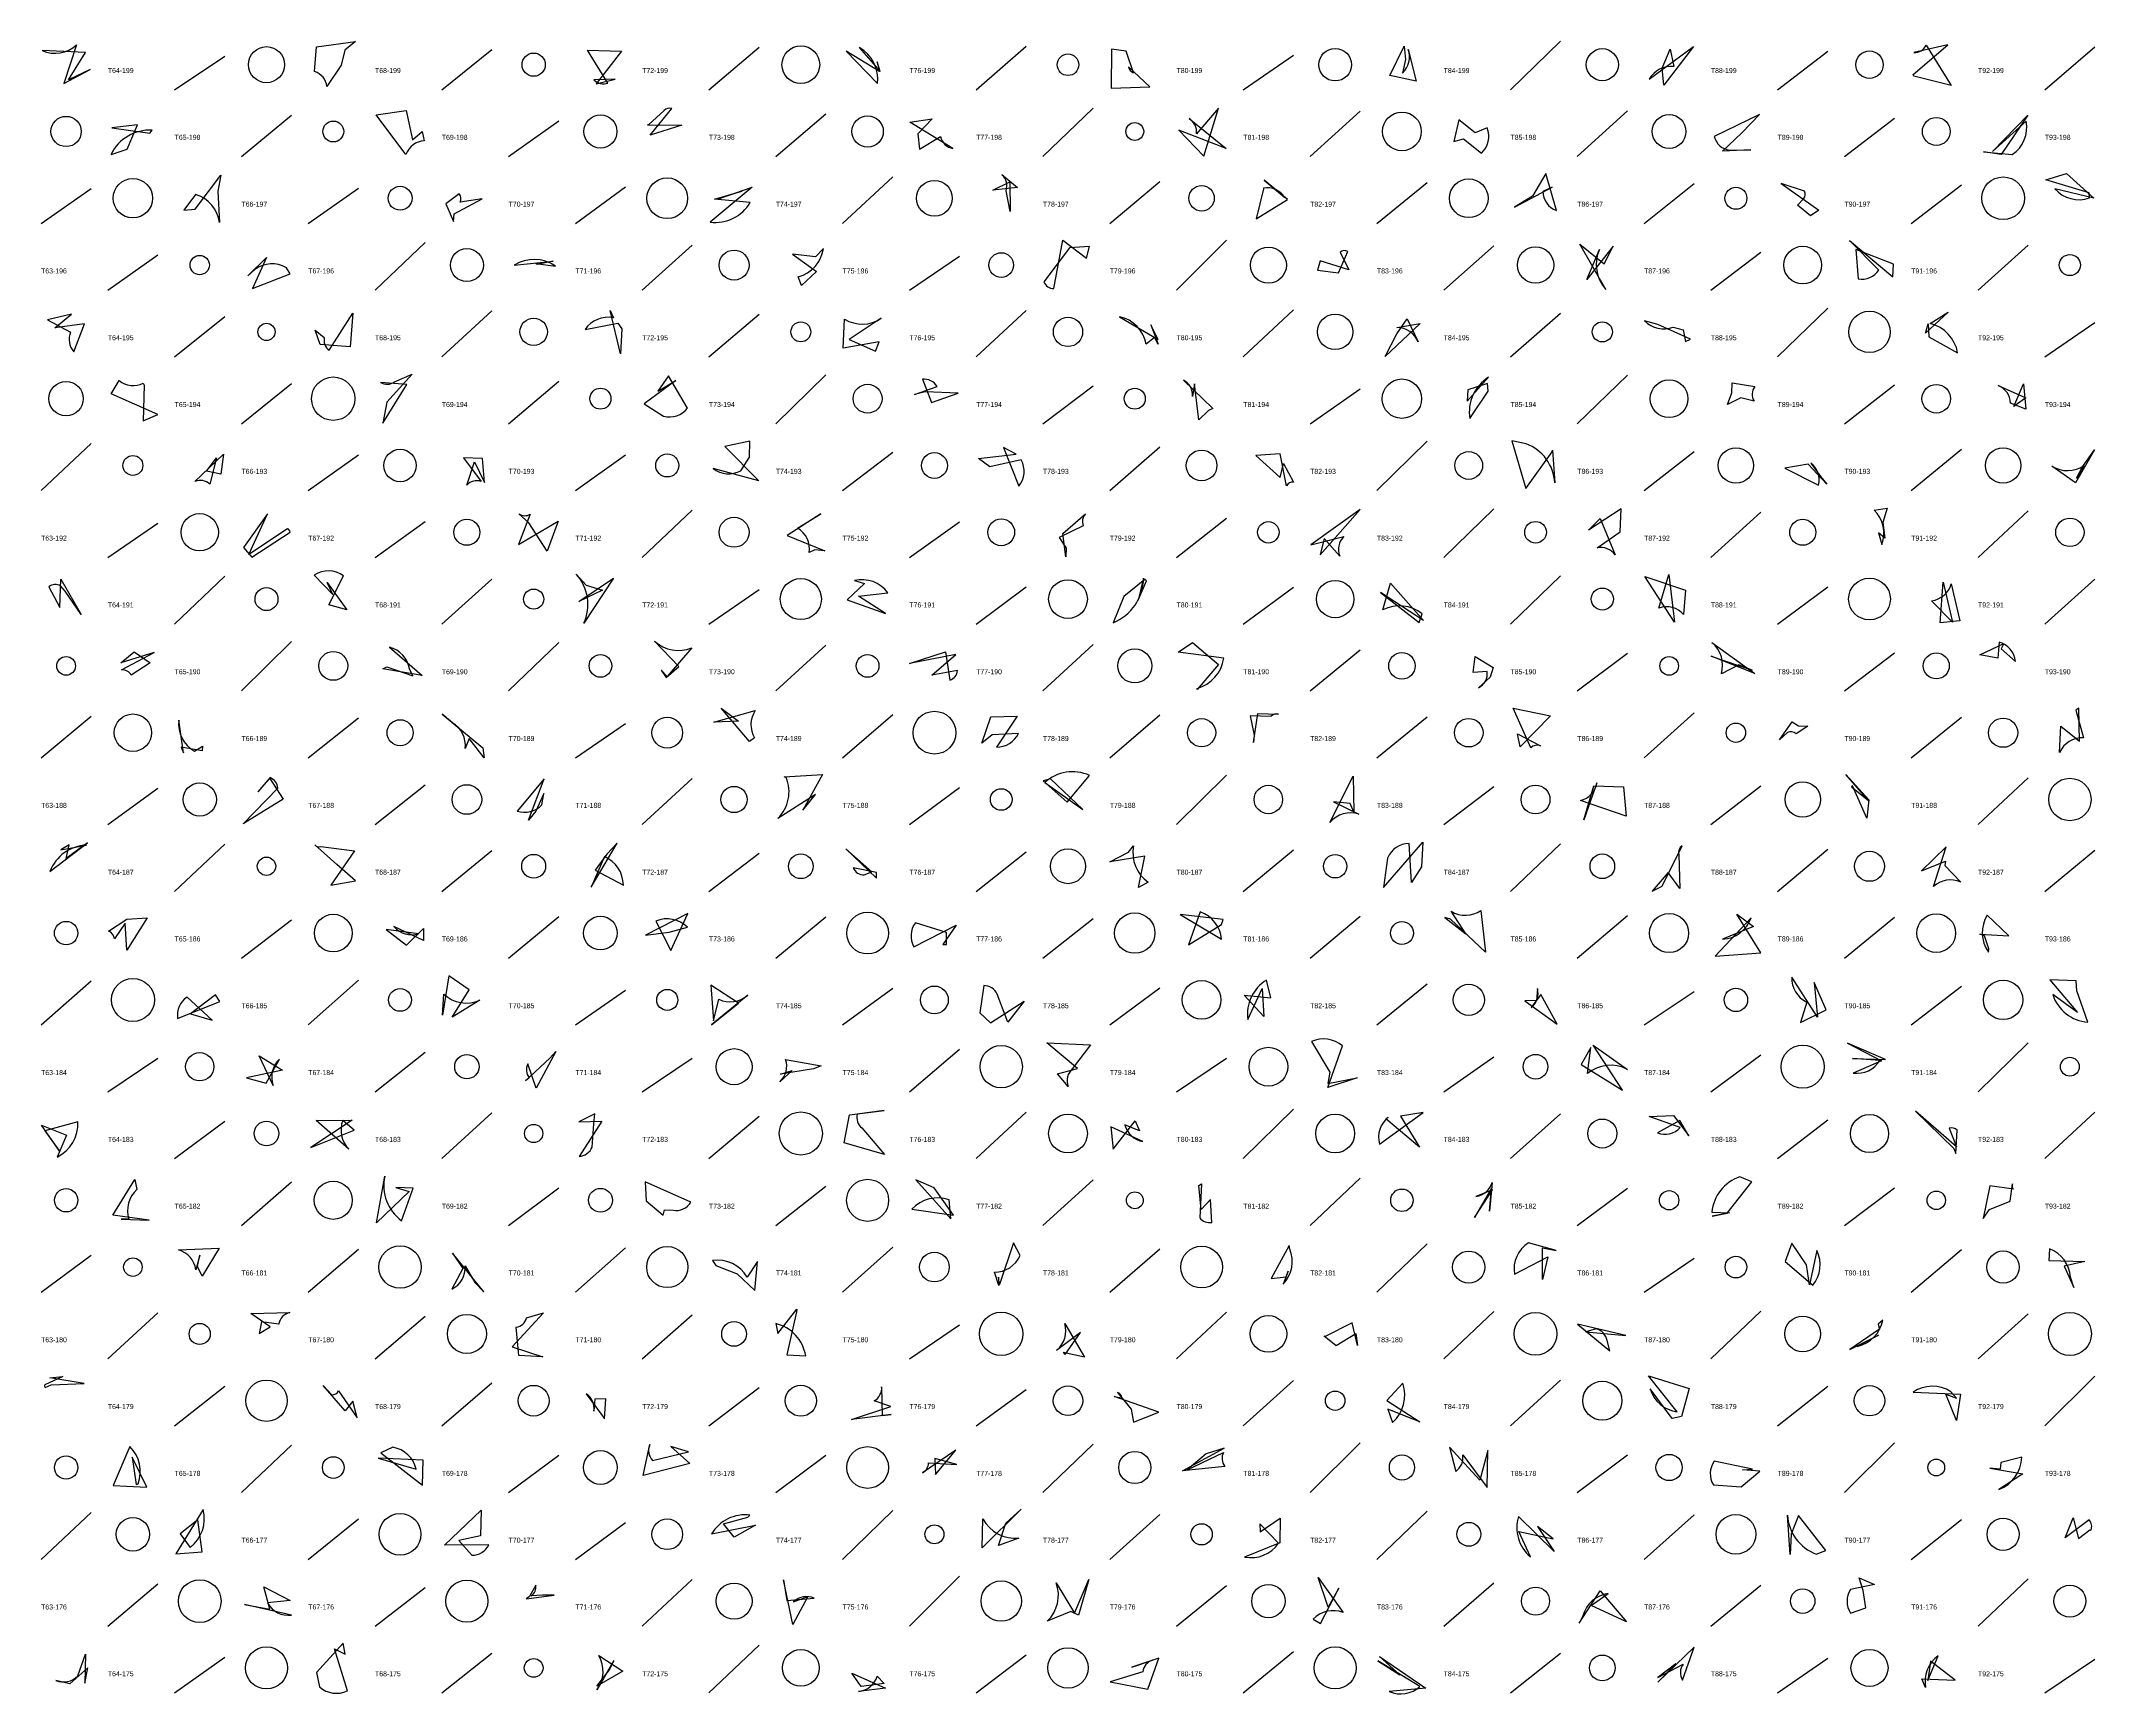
# Model space of a CAD drawing. Header units: millimetres. Extents: x -1 to 9990, y 0 to 15990.
# Drawn here: x 2520 to 3750, y 6999 to 7989 of the extents above; entities that cross this region are included whole.
import ezdxf

# ---------------------------------------------------------------- set-up
doc = ezdxf.new("R2010")
doc.units = ezdxf.units.MM
doc.layers.add('TEXT', color=3, linetype='Continuous')
doc.layers.add('WALL', color=1, linetype='Continuous')

msp = doc.modelspace()

# ---------------------------------------------------------------- linework, layer by layer
for points in [[(2536.5, 7965.9), (2546.6, 7982.3), (2520.7, 7983.5, 0.3), (2541.2, 7986.8), (2533.7, 7963.7), (2549.3, 7972.1)], [(2701.9, 7983.6), (2699.7, 7974.7), (2691.2, 7961.9, 0.3), (2683.8, 7970.9), (2685, 7985.6), (2708.3, 7988.9)], [(2852.4, 7963.5), (2863.9, 7966.3), (2851.1, 7966, 0.3), (2859.5, 7964), (2847.3, 7983.6), (2867.7, 7983.1)], [(3022.2, 7970.9), (3002.1, 7983.1), (3021, 7963.8, 0.3), (3010, 7985.2), (3022.6, 7971), (3020.7, 7976.8)], [(3160.9, 7961), (3184, 7961.8), (3171.3, 7973.8, 0.3), (3174.3, 7970.2), (3169.8, 7983), (3161.1, 7984.2)], [(3336.3, 7986.1), (3337.1, 7978.1), (3335.3, 7970, 0.3), (3338.7, 7984.1), (3343.5, 7965.2), (3327.8, 7968.5)], [(3490.9, 7972.9), (3495.6, 7984.3), (3497.8, 7973.9, 0.3), (3483.1, 7966.3), (3509.6, 7985.8), (3491.8, 7962.8)], [(3641.1, 7969.1), (3662, 7986.8), (3641.6, 7982.2, 0.3), (3648.9, 7986.6), (3663.9, 7962.6), (3641.5, 7968.2)], [(2742.5, 7929.9), (2748.3, 7935), (2749.5, 7929.4, 0.3), (2738.5, 7921.2), (2720.7, 7945), (2738.7, 7947.6)], [(2903.8, 7938.8), (2884.8, 7932.8), (2897.7, 7948.7, 0.3), (2893.1, 7947.6), (2883.9, 7939.1), (2883.1, 7938.9)], [(3216.4, 7920.2), (3225.2, 7949), (3211.9, 7933.6, 0.3), (3207.5, 7942.7), (3229.7, 7924.8), (3201.3, 7935.8)], [(2562.4, 7937.1), (2585.1, 7933.9), (2586.6, 7935.8, 0.3), (2561.9, 7921.3), (2571.5, 7924.5), (2577.7, 7939)], [(3045.1, 7933.6), (3046.1, 7924.5), (3058.6, 7932, 0.3), (3066.1, 7924.8), (3040.2, 7940.6), (3053.7, 7942.5)], [(3366, 7929.1), (3371.9, 7930.6), (3382.6, 7922, 0.3), (3386.1, 7937.1), (3378.9, 7934.2), (3369, 7941.9)], [(3538.6, 7934.1), (3549.1, 7945.2), (3522, 7931.9, 0.3), (3531.2, 7923.8), (3543.9, 7924.1), (3527, 7923.2)], [(3693.8, 7921.2), (3683.2, 7922.8), (3700.5, 7921.2, 0.3), (3708.8, 7941.1), (3688.7, 7923.1), (3709.9, 7944.8)], [(3100.2, 7904.8), (3100.4, 7887), (3097.9, 7899.4, 0.3), (3095.4, 7909.2), (3104.7, 7901.5), (3089.9, 7899.9)], [(3402.4, 7889.6), (3424.9, 7901.7), (3419.3, 7899.1, 0.3), (3427.5, 7887.6), (3421.2, 7909.9), (3413.2, 7896.2)], [(3732.9, 7909.8), (3749.4, 7895.1), (3726, 7900.6, 0.3), (3746.8, 7895.2), (3746.6, 7898.2), (3720.6, 7906.1)], [(2627.6, 7908.8), (2625.8, 7899.3), (2626.9, 7880.4, 0.3), (2612.4, 7897.2), (2605.5, 7887.9), (2612.2, 7888.4)], [(2767.4, 7885.7), (2784.1, 7894.6), (2771, 7892.6, 0.3), (2770.4, 7897.7), (2762.4, 7891.6), (2766.9, 7881.1)], [(2925.1, 7894.4), (2945.9, 7901.6), (2920.8, 7880.7, 0.3), (2944.7, 7892.5), (2923.3, 7894.5), (2939.7, 7899.3)], [(3266.4, 7894.2), (3252.4, 7905.8), (3264.8, 7895.5, 0.3), (3252.1, 7901.1), (3252, 7900.6), (3247.6, 7882.7)], [(3579.7, 7884.4), (3571.8, 7890.9), (3575.6, 7894.8, 0.3), (3576.1, 7899.2), (3562.1, 7903.9), (3584.6, 7887.8)], [(2984.4, 7851.1), (2975.3, 7842.8), (2973.5, 7847.9, 0.3), (2988.5, 7865), (2983.8, 7860), (2970.1, 7861.6)], [(3147.8, 7866.2), (3135.8, 7865.3), (3120.6, 7845, 0.3), (3126.5, 7840.9), (3131.9, 7869.9), (3146, 7859.1)], [(3284.5, 7851.9), (3297, 7850.3), (3302.6, 7863.2, 0.3), (3298, 7862.8), (3303.2, 7852.2), (3286, 7857.5)], [(3461.4, 7866.3), (3445.8, 7846.3), (3453.3, 7864.3, 0.3), (3457.1, 7840.4), (3441.5, 7867.5), (3456, 7855.7)], [(3629.3, 7855.5), (3606.8, 7864.4), (3608.3, 7846.8, 0.3), (3620.5, 7851.9), (3603, 7869.8), (3629, 7848)], [(2646.6, 7841), (2669.2, 7849.8), (2666.9, 7853.4, 0.3), (2648.1, 7852.4), (2643.9, 7848.5), (2655, 7859.5)], [(2817, 7855.3), (2816.3, 7855.9), (2828, 7854.4, 0.3), (2803.3, 7854.9), (2826.6, 7857.3), (2822.8, 7856.6)], [(2538.2, 7825.7), (2523.9, 7822.2), (2537.7, 7814.9, 0.3), (2539.7, 7803.1), (2546, 7819.9), (2528.3, 7817.5)], [(2687.2, 7807.5), (2684.2, 7816.1), (2689.6, 7811.6, 0.3), (2692.5, 7804), (2706.8, 7826.3), (2705.2, 7806.1)], [(2867.1, 7801.8), (2860.9, 7827.9), (2862.8, 7823.5, 0.3), (2845.8, 7816.4), (2865.5, 7820.3), (2867.8, 7816.8)], [(3022, 7809.1), (3000.3, 7805.3), (3001.1, 7822.7, 0.3), (3023.2, 7823.2), (3003.9, 7810.4), (3019.7, 7803.4)], [(3188.9, 7807.6), (3186.9, 7811.6), (3181.9, 7807.7, 0.3), (3165.9, 7824.1), (3189, 7810.5), (3184.7, 7819.2)], [(3332, 7813.9), (3338.2, 7822.8), (3344.7, 7809, 0.3), (3332, 7817.7), (3346, 7820), (3325, 7800.3)], [(3650.1, 7819.8), (3650.6, 7812), (3667.8, 7802.4, 0.3), (3651.3, 7820), (3662.1, 7826.9), (3648.6, 7814.3)], [(3507.9, 7810.6), (3488.2, 7819.4), (3480.2, 7821.6, 0.3), (3497.5, 7817.9), (3503.4, 7816.2), (3504.9, 7809.2)], [(2589.9, 7765.6), (2562, 7777.9), (2566.7, 7785.9, 0.3), (2581.2, 7784.3), (2581.8, 7783), (2581.2, 7761.8)], [(2724.7, 7760.4), (2739.1, 7783.4), (2723.3, 7784.7, 0.3), (2731.6, 7785.1), (2742.2, 7789.7), (2727.1, 7772.9)], [(2900.2, 7785.8), (2881.2, 7772), (2892.8, 7764.6, 0.3), (2907.1, 7769.3), (2895.8, 7788.7), (2889.3, 7779.6)], [(3049.4, 7779.1), (3043, 7777.6), (3056.6, 7782.2, 0.3), (3047.8, 7786.6), (3053.2, 7772.7), (3069.3, 7778.3)], [(3213.4, 7762.3), (3210.8, 7783.8), (3209.6, 7776.3, 0.3), (3204.1, 7786.1), (3221.8, 7769.2), (3219.1, 7767.9)], [(3374.5, 7780.4), (3374.1, 7773.6), (3386.9, 7787.9, 0.3), (3375.6, 7763.1), (3386.7, 7779.5), (3386.3, 7784.1)], [(3532.6, 7778.5), (3532.8, 7784.5), (3546.3, 7782.3, 0.3), (3545.9, 7773.5), (3537.9, 7775.5), (3530, 7771.5)], [(3707.3, 7783.8), (3708.6, 7768.7), (3699.5, 7772.3, 0.3), (3692.1, 7782.8), (3708.6, 7775.6), (3701.4, 7770.3)], [(2929.5, 7746.3), (2949.8, 7725.8), (2922.4, 7733.2, 0.3), (2939.1, 7731.9), (2944.3, 7739.9), (2944.5, 7749.5)], [(3424.9, 7743.1), (3425.1, 7744.1), (3426.5, 7724.6, 0.3), (3409.4, 7747.9), (3400.9, 7749.8), (3409.2, 7721.2)], [(2619.1, 7731.6), (2625, 7739.6), (2621, 7723.8, 0.3), (2612.1, 7725.4), (2629.2, 7741.8), (2627.6, 7729.9)], [(2784.3, 7739.2), (2773, 7739.6), (2783.5, 7725.4, 0.3), (2774.9, 7723.3), (2779.6, 7737.2), (2785.5, 7724.8)], [(3103.9, 7741.7), (3096.3, 7745.7), (3105.6, 7722.6, 0.3), (3107, 7738.4), (3088.1, 7734.1), (3081.5, 7739.2)], [(3262, 7727.9), (3264.1, 7736.1), (3270, 7725, 0.3), (3265.9, 7722.9), (3262, 7741.9), (3247.4, 7740.9)], [(3749.7, 7744.4), (3738.3, 7724.7), (3724.2, 7734.6, 0.3), (3743.5, 7735), (3738.9, 7727.4), (3742.6, 7734.1)], [(3578.2, 7735.8), (3564.3, 7733.3), (3584.5, 7723.3, 0.3), (3579.9, 7736.4), (3585.8, 7728.3), (3589.5, 7723.9)], [(2641.2, 7685.9), (2646.3, 7680.1), (2669.2, 7695.1, 0.3), (2667.5, 7697.1), (2644.5, 7681.7), (2655.6, 7706.1)], [(2823.1, 7683.7), (2812.2, 7700.6), (2806.2, 7706.1, 0.3), (2812.9, 7705.8), (2806, 7687.6), (2829.6, 7701.7)], [(2989.4, 7683.8), (2983.4, 7684.4), (2980, 7682.8, 0.3), (2973.1, 7697.5), (2986.9, 7706), (2966.9, 7693)], [(3133.8, 7680.3), (3131.9, 7694.3), (3145.5, 7706, 0.3), (3144.1, 7698.9), (3129.8, 7691.9), (3134, 7685.4)], [(3309.9, 7708.7), (3280.5, 7687.4), (3300.2, 7692.5, 0.3), (3297.7, 7680.7), (3288.4, 7691.2), (3286.1, 7681.6)], [(3446.8, 7696.2), (3453.7, 7703.2), (3462.6, 7681.5, 0.3), (3452, 7685.7), (3465.7, 7695.3), (3466.3, 7709)], [(3624.1, 7691.4), (3620.4, 7694.6), (3622.3, 7687.7, 0.3), (3617.7, 7708.3), (3625.5, 7709.5), (3622.9, 7700.9)], [(2544.1, 7645.8), (2534.5, 7659.7), (2531.6, 7662.9, 0.3), (2524.7, 7662.4), (2531.2, 7649.9), (2531.9, 7667)], [(2703.1, 7648.5), (2692.3, 7651.6), (2701.2, 7669, 0.3), (2683.6, 7669.4), (2694.8, 7657.7), (2691.3, 7665)], [(2842.1, 7653.5), (2862.8, 7667.6), (2845, 7640.5, 0.3), (2840.5, 7669.9), (2846.4, 7663.4), (2856.3, 7660.3)], [(3025.8, 7646.3), (3009.5, 7656.8), (3027.1, 7658.8, 0.3), (3007.2, 7666.1), (3013.1, 7664.4), (3002.8, 7654.5)], [(3181, 7666.8), (3168.5, 7656.6), (3162, 7640.8, 0.3), (3180.3, 7667.6), (3177.1, 7654.4), (3182, 7665.9)], [(3322.1, 7658.9), (3345.3, 7640.9), (3347.1, 7646.1, 0.3), (3323.6, 7648.5), (3328.2, 7664.5), (3347.9, 7642.1)], [(3480.4, 7668.5), (3504.8, 7660.4), (3503.7, 7645.8, 0.3), (3488.9, 7649.6), (3494.9, 7669.7), (3498.3, 7641.1)], [(3659.2, 7665.2), (3664.8, 7641.2), (3652.2, 7654, 0.3), (3664, 7664.2), (3669.1, 7642), (3657.4, 7640.7)], [(2727, 7614.5), (2742.7, 7609.1), (2740.6, 7613.2, 0.3), (2728.6, 7626.2), (2748.2, 7609.3), (2724.6, 7613.2)], [(2894.4, 7608), (2902, 7614.6), (2887.4, 7629.9, 0.3), (2909.7, 7625.9), (2894.9, 7608.6), (2891.3, 7612.4)], [(3225.2, 7615.9), (3212.3, 7600.8), (3212.3, 7601.5, 0.3), (3228.3, 7619.7), (3201, 7623.2), (3209.5, 7629)], [(3544.7, 7612.5), (3536.7, 7615.6), (3526.3, 7610.2, 0.3), (3520.6, 7629), (3546.3, 7610.5), (3520.1, 7620.9)], [(3695.5, 7628.5), (3693.9, 7625.3), (3702.5, 7617.7, 0.3), (3692.6, 7629.3), (3691.8, 7619.7), (3681, 7621.7)], [(2575.7, 7623.4), (2585.3, 7616.8), (2574, 7609.5, 0.3), (2568.2, 7612.6), (2587.7, 7623), (2567.8, 7616.9)], [(3040.1, 7616.4), (3061.7, 7623.4), (3064.3, 7606.5, 0.3), (3068.8, 7612.2), (3053.4, 7609.5), (3067.8, 7621.8)], [(3389.6, 7614.1), (3387.8, 7608.2), (3380.8, 7601.8, 0.3), (3386.1, 7611.7), (3377.6, 7611.1), (3378.8, 7620.7)], [(2937.6, 7582), (2922.9, 7581.4), (2947.7, 7588.2, 0.3), (2947.3, 7572), (2944.2, 7569.8), (2927.3, 7589.6)], [(3405.8, 7566.5), (3404.2, 7574.3), (3418, 7567.1, 0.3), (3412.2, 7565.9), (3401.5, 7589.6), (3423.9, 7585.1)], [(3740.4, 7589.6), (3738.5, 7588.5), (3743.2, 7572, 0.3), (3728.8, 7563.1), (3729.6, 7578.9), (3740.7, 7570)], [(2603.9, 7566.4), (2605.2, 7563), (2602.5, 7582.5, 0.3), (2611.8, 7564), (2616.7, 7566.9), (2616.4, 7564.1)], [(2785.3, 7560), (2776.3, 7571.5), (2774, 7565.6, 0.3), (2766.3, 7581), (2760.3, 7586.1), (2784.5, 7566)], [(3088.8, 7584.5), (3104.6, 7584.9), (3092.1, 7566.4, 0.3), (3105.3, 7574.6), (3089.6, 7573.8), (3083.3, 7568.8)], [(3246.1, 7569.1), (3248.6, 7586.5), (3261.1, 7586.1, 0.3), (3256.5, 7584.7), (3244, 7585), (3246.4, 7573.6)], [(3572.4, 7579.1), (3578.1, 7579), (3571.1, 7574.4, 0.3), (3565.8, 7575.2), (3561.2, 7570.8), (3568.6, 7581.6)], [(2664.9, 7535.1), (2641.1, 7520.4), (2661.7, 7541.7, 0.3), (2657.1, 7548.1), (2649.9, 7539.6), (2656.9, 7547.5)], [(2811.9, 7522.7), (2821.2, 7547.3), (2805.1, 7528.1, 0.3), (2819.9, 7531.8), (2821.1, 7538.6), (2816.3, 7528)], [(2976.2, 7528.6), (2983.8, 7537.9), (2961.2, 7523.6, 0.3), (2966.3, 7548.2), (2965.1, 7548.5), (2988, 7550)], [(3120.1, 7546.2), (3134.5, 7533.5), (3147.9, 7549.4, 0.3), (3121.1, 7545.2), (3143.9, 7529.1), (3124.6, 7547.4)], [(3304, 7532.6), (3294.1, 7533.7), (3309.2, 7526.3, 0.3), (3291.9, 7521.3), (3305.8, 7549), (3306.2, 7527.5)], [(3467.6, 7542.6), (3469.2, 7525.1), (3441.9, 7534.3, 0.3), (3451.7, 7544.9), (3444, 7522.8), (3450, 7543.1)], [(3614.7, 7534.7), (3613.4, 7523.8), (3604.8, 7543.1, 0.3), (3604.2, 7542.5), (3614.5, 7534.3), (3600.8, 7549.9)], [(2536.9, 7507.8), (2531.8, 7504.9), (2547.2, 7507.7, 0.3), (2525.3, 7491.9), (2547.8, 7509.1), (2535, 7499.7)], [(2708.3, 7486.2), (2697.2, 7496), (2683.9, 7507.8, 0.3), (2687.6, 7506.8), (2707.8, 7504.2), (2693.6, 7483.8)], [(2858.9, 7502.3), (2851.8, 7492.7), (2868.7, 7483.7, 0.3), (2857.4, 7500.8), (2849.5, 7482.6), (2865.1, 7508.8)], [(3020.4, 7487.9), (3020.3, 7491.2), (3006.4, 7494, 0.3), (3012.9, 7489.9), (3017.5, 7491.7), (3001.9, 7505.5)], [(3160, 7497.6), (3171.3, 7503.4), (3174.3, 7507.2, 0.3), (3183, 7485.5), (3177.3, 7482.3), (3181, 7501)], [(3346.7, 7494.6), (3340.8, 7485.2), (3339.3, 7508.7, 0.3), (3326.3, 7499.9), (3323.9, 7482.4), (3347.5, 7509.4)], [(3484.9, 7480.1), (3490.8, 7483.2), (3502.8, 7507.3, 0.3), (3500.8, 7501.9), (3501.4, 7481.7), (3494.5, 7491.3)], [(3660.6, 7498), (3660.2, 7495.4), (3669.6, 7485.5, 0.3), (3653.3, 7482.9), (3660.9, 7506.7), (3646.2, 7492.3)], [(2882, 7453.7), (2896.2, 7455.6), (2907.2, 7458.5, 0.3), (2888.1, 7462.2), (2897.2, 7444.6), (2907.3, 7466.8)], [(3228, 7463.1), (3202.1, 7466.2), (3227, 7451.3, 0.3), (3214.1, 7467.7), (3207.1, 7448), (3227, 7460.2)], [(3360.6, 7464.4), (3373.3, 7454.5), (3364.4, 7468.1, 0.3), (3382.3, 7468.6), (3385, 7443.5), (3364.1, 7463.4)], [(3535.6, 7466.4), (3545.6, 7459), (3527, 7451.3, 0.3), (3544.2, 7464.1), (3522.5, 7441.1), (3549.9, 7443.2)], [(2571.4, 7444.7), (2570.3, 7461), (2563.9, 7451.5, 0.3), (2560.3, 7456.2), (2571.4, 7463.3), (2583.6, 7464.2)], [(2749.1, 7457.8), (2749, 7450.6), (2731.3, 7458.9, 0.3), (2746.1, 7454.6), (2726.7, 7457.2), (2738.9, 7447.7)], [(3062.3, 7448.1), (3062.2, 7455.4), (3043.6, 7461.2, 0.3), (3042.7, 7446.8), (3068, 7459.8), (3060, 7448.2)], [(3681, 7454.3), (3698.4, 7453.4), (3685.5, 7465.8, 0.3), (3686.2, 7443.6), (3686.5, 7445.5), (3683.8, 7453.4)], [(2764.1, 7429.4), (2760.5, 7405.9), (2761.2, 7418.4, 0.3), (2782.8, 7414.8), (2766.1, 7404.6), (2776.4, 7421.1)], [(2609.4, 7406.6), (2622.4, 7402.8), (2607.4, 7416.7, 0.3), (2601.8, 7403.8), (2627.1, 7414.1), (2624.4, 7418.1)], [(2921.1, 7423.9), (2922.7, 7402.5), (2925.8, 7415.4, 0.3), (2943.2, 7417.8), (2921.5, 7400.1), (2937.7, 7413)], [(3108.7, 7414.3), (3099, 7401.7), (3092.6, 7418.4, 0.3), (3084.5, 7423.6), (3082.1, 7407.3), (3088.6, 7401.2)], [(3240.5, 7417.8), (3256.4, 7416.3), (3253.9, 7426.9, 0.3), (3242.7, 7403.2), (3251.3, 7421.9), (3252.3, 7405.1)], [(3427.9, 7400.5), (3418.1, 7418.2), (3412.4, 7410.4, 0.3), (3416.1, 7421.8), (3415.6, 7414.7), (3408.5, 7414.4)], [(3581.8, 7425.5), (3583.9, 7404.6), (3568.5, 7428.6, 0.3), (3577.4, 7413.7), (3573.7, 7401.4), (3589, 7409.1)], [(3723, 7427.1), (3739.5, 7407.5), (3724.7, 7418.2, 0.3), (3745.7, 7401.6), (3739.1, 7420.4), (3738.8, 7426.4)], [(2643.1, 7368.4), (2654.9, 7365.2), (2662.7, 7379.5, 0.3), (2659, 7363.7), (2650.6, 7381.6), (2664.6, 7373)], [(2828.3, 7384.2), (2816.5, 7362.1), (2811.5, 7376.7, 0.3), (2812.3, 7368.4), (2810.2, 7366.5), (2824.6, 7380.1)], [(3122.4, 7389.3), (3148.4, 7388.1), (3137.7, 7373.9, 0.3), (3135, 7363.1), (3128.8, 7370.8), (3140.6, 7373.9)], [(3308.2, 7368.4), (3290.6, 7362.6), (3299.3, 7387.4, 0.3), (3280.9, 7390), (3291.9, 7371.8), (3290.6, 7365)], [(3467, 7361), (3449.5, 7387.8), (3470, 7373.4, 0.3), (3446.1, 7370.9), (3448.1, 7386.5), (3442.3, 7376.3)], [(3601.9, 7389), (3622.2, 7378.5), (3605.3, 7371.2, 0.3), (3621.2, 7378.8), (3604.9, 7380), (3624.5, 7379.3)], [(2962.8, 7370.6), (2969.8, 7372.8), (2962.4, 7366, 0.3), (2965.9, 7379.4), (2987.2, 7375.5), (2982.6, 7373.7)], [(2842.1, 7342), (2855.9, 7342.4), (2842.2, 7321.3, 0.3), (2850, 7326.9), (2851, 7340.7), (2851.7, 7346.8)], [(3004.2, 7346.2), (3024.9, 7348.8), (3008.8, 7346.5, 0.3), (3011.5, 7338.3), (3025.2, 7322.4), (3000.9, 7329.5)], [(3345.5, 7326.9), (3325.3, 7343.8), (3326.8, 7344.8, 0.3), (3321.5, 7328.6), (3347.8, 7347.5), (3334.2, 7345.3)], [(3506.9, 7333.6), (3501.5, 7342.7), (3488, 7335.4, 0.3), (3501.7, 7338.5), (3483, 7345.2), (3497.7, 7345.8)], [(3665.5, 7326.1), (3666.8, 7323.1), (3667.6, 7336.9, 0.3), (3662.8, 7338.2), (3667.1, 7327.1), (3642.6, 7348.4)], [(2520.3, 7339.9), (2535.3, 7334.1), (2529.6, 7320.9, 0.3), (2542, 7342), (2522.2, 7336.6), (2531.3, 7324.2)], [(2681.5, 7326.6), (2707.6, 7337), (2700.7, 7342.8, 0.3), (2704.3, 7325.7), (2684.7, 7342.7), (2706.4, 7343)], [(3175.2, 7342.5), (3177.8, 7336.6), (3169.1, 7340.2, 0.3), (3179.9, 7330.2), (3160.7, 7338.9), (3162.1, 7325.7)], [(2563, 7286.2), (2576.2, 7307.4), (2577.4, 7301.4, 0.3), (2572.6, 7283.7), (2568, 7283.8), (2584.8, 7283.2)], [(2740.4, 7300.2), (2720.9, 7281.5), (2725.8, 7309.4, 0.3), (2735.9, 7282.8), (2742.9, 7302.3), (2732.5, 7302.6)], [(3043.8, 7307.2), (3064.9, 7284), (3063.9, 7295.3, 0.3), (3041.4, 7289.6), (3066.4, 7286.2), (3054.8, 7302.4)], [(3529.8, 7287.3), (3544.5, 7306.1), (3537.4, 7309, 0.3), (3520.6, 7287.9), (3531.2, 7287.4), (3520.7, 7285.5)], [(2892.6, 7286.2), (2893.4, 7289.3), (2898.5, 7289, 0.3), (2909.2, 7293.9), (2881.8, 7306.1), (2882.3, 7294.6)], [(3213.3, 7303.9), (3214.9, 7304.9), (3213.9, 7284.6, 0.3), (3221.1, 7281.8), (3220.4, 7295.5), (3214.7, 7289.4)], [(3378.4, 7284.8), (3389.2, 7301.2), (3379.3, 7297.3, 0.3), (3389.1, 7305.7), (3387.4, 7288.5), (3388.6, 7302.2)], [(3686.8, 7289.5), (3699.3, 7294.5), (3700.6, 7304.9, 0.3), (3701.2, 7301.6), (3687, 7303.6), (3683.1, 7284.2)], [(3093.3, 7249), (3093.5, 7244), (3090.9, 7252, 0.3), (3106.3, 7261.9), (3102.4, 7269.6), (3094, 7244.6)], [(3419.2, 7266.5), (3427.3, 7264.9), (3410.7, 7269.6, 0.3), (3402.4, 7250.8), (3422.3, 7261.2), (3419.2, 7247.6)], [(3568.5, 7269.4), (3564.5, 7258.3), (3581, 7244.1, 0.3), (3583.4, 7264.9), (3579.1, 7244.3), (3577.3, 7256.3)], [(2613.6, 7255.3), (2615, 7262.1), (2612.7, 7253.4, 0.3), (2602.3, 7265.3), (2626.6, 7266.4), (2616.4, 7249.5)], [(2766.4, 7263.3), (2772.5, 7254.2), (2766, 7241.8, 0.3), (2774, 7255.7), (2779.8, 7245.8), (2785.2, 7240.1)], [(2947.5, 7240.9), (2949, 7258.4), (2942.9, 7249, 0.3), (2922.1, 7259), (2924.1, 7256), (2936.9, 7251)], [(3265.6, 7249.2), (3266.9, 7252.6), (3263.8, 7244.8, 0.3), (3267.8, 7265.8), (3267.5, 7268), (3256.6, 7248.1)], [(3731.5, 7255.5), (3737.4, 7242.8), (3735.3, 7248.9, 0.3), (3722.8, 7265.9), (3722.3, 7259), (3743.9, 7258.4)], [(2657.1, 7219.2), (2645.7, 7227.3), (2669, 7227.8, 0.3), (2662.3, 7220.9), (2652, 7222.2), (2650.7, 7215.2)], [(2820.4, 7201.3), (2806.1, 7202), (2804.6, 7219, 0.3), (2810.8, 7224.6), (2820.9, 7227.7), (2802.1, 7207.3)], [(2972.4, 7228.2), (2966.7, 7202.5), (2977.9, 7201.9, 0.3), (2960, 7221.2), (2961.3, 7215.3), (2972.6, 7229.8)], [(3133.3, 7202.7), (3142.5, 7215.9), (3128.2, 7205.1, 0.3), (3133.1, 7221.2), (3144.9, 7201), (3132.2, 7203.8)], [(3308.3, 7208), (3305.1, 7221.7), (3288.7, 7213.3, 0.3), (3288.4, 7213.8), (3295.5, 7208.1), (3307.3, 7215.2)], [(3440.1, 7220.9), (3459.4, 7204.8), (3457.8, 7211, 0.3), (3451.3, 7218.1), (3445.1, 7216.2), (3469.1, 7214)], [(3603.3, 7205.7), (3620.4, 7214.2), (3607.7, 7207.5, 0.3), (3622.9, 7223.3), (3620.1, 7220.9), (3621, 7217.9)], [(2525.3, 7188.6), (2533, 7189.4), (2522.2, 7184.5, 0.3), (2522.5, 7183), (2526.1, 7184.5), (2545.8, 7185.3)], [(2702.2, 7168.9), (2688.9, 7184.1), (2694.2, 7178.5, 0.3), (2698.1, 7180.9), (2709.3, 7164.8), (2706.7, 7174.7)], [(3005.4, 7163.8), (3028.8, 7171.5), (3018.9, 7174.9, 0.3), (3023.4, 7183.3), (3023.8, 7166.1), (3029.1, 7166.7)], [(3342.2, 7163.7), (3326.6, 7170), (3329.4, 7161.9, 0.3), (3335.5, 7185.5), (3326, 7175.2), (3345.8, 7162.4)], [(3502.4, 7165.5), (3496.8, 7164.4), (3483.7, 7182.1, 0.3), (3499.8, 7168.4), (3482.6, 7189.9), (3507, 7182.3)], [(3660.8, 7178.9), (3667.2, 7176.6), (3663.7, 7180.4, 0.3), (3641.1, 7180.1), (3669.5, 7179), (3667.2, 7163.2)], [(2858.3, 7176.2), (2851.6, 7175.9), (2851, 7168.8, 0.3), (2846.5, 7179.2), (2856.7, 7165.3), (2857.5, 7164.2)], [(3189.3, 7168.2), (3162.7, 7177.5), (3167.2, 7176.8, 0.3), (3164.7, 7180), (3172.9, 7169.9), (3174.3, 7162.2)], [(2574.6, 7141.1), (2577, 7124.8), (2578.1, 7125.2, 0.3), (2573.2, 7147.5), (2563.1, 7124.2), (2583.4, 7123.2)], [(2748.8, 7139.3), (2721.8, 7140.6), (2744.7, 7134, 0.3), (2730.7, 7147.1), (2723.4, 7143.8), (2748.5, 7124.4)], [(2908.6, 7137.4), (2880.6, 7130.3), (2884.5, 7148.7, 0.3), (2886.2, 7139.2), (2907.7, 7144.4), (2897.2, 7147.5)], [(3217.7, 7143.1), (3206.3, 7133.7), (3228.1, 7144, 0.3), (3228.9, 7135.7), (3203.6, 7133.1), (3228.6, 7146.5)], [(3381.6, 7127.4), (3363.4, 7147.2), (3367.2, 7132.7, 0.3), (3371.4, 7142.6), (3386, 7123.1), (3386.5, 7145.2)], [(3055.7, 7130.8), (3067.8, 7145.4), (3047.9, 7131.9, 0.3), (3051.4, 7137.8), (3068.5, 7136.9), (3055.3, 7140.4)], [(3538.9, 7133.6), (3545, 7134.1), (3522, 7138.7, 0.3), (3521.5, 7124.6), (3538.1, 7123.5), (3549.4, 7132.8)], [(3687.1, 7134.7), (3706.8, 7131.3), (3692.5, 7121.8, 0.3), (3706.2, 7141.1), (3693.6, 7138), (3693.2, 7134)], [(2613.9, 7103.7), (2603.3, 7095.3), (2609.3, 7087.2, 0.3), (2617.1, 7109.8), (2600.8, 7083.3), (2616.5, 7084.5)], [(2783.2, 7094.1), (2770.1, 7091.3), (2778, 7082.5, 0.3), (2788.2, 7088.8), (2761.6, 7088.6), (2783.5, 7109.5)], [(3106.9, 7110), (3083.6, 7086.9), (3084, 7104.2, 0.3), (3105.6, 7092.7), (3093.3, 7088.3), (3097.7, 7101.7)], [(2928.7, 7101.3), (2943.3, 7105.2), (2944.5, 7106.5, 0.3), (2921.6, 7095.2), (2947.9, 7100.5), (2935, 7093.3)], [(3262.1, 7104.7), (3261.8, 7089.8), (3240.8, 7081.4, 0.3), (3261.1, 7089.6), (3249.9, 7101.3), (3250, 7096.4)], [(3416.2, 7099.6), (3426.2, 7084.8), (3404.8, 7105.7, 0.3), (3411.9, 7081.6), (3405, 7096.6), (3425.5, 7092.2)], [(3568, 7095), (3567.5, 7082.9), (3565.9, 7106.5, 0.3), (3583, 7083.2), (3588.8, 7085.3), (3572.4, 7106.2)], [(3740.1, 7092.4), (3746.9, 7097.6), (3747.6, 7097.5, 0.3), (3746.5, 7103.7), (3732.1, 7092.9), (3736.9, 7104.9)], [(2653.4, 7063.5), (2669.1, 7055.4), (2655.5, 7053.9, 0.3), (2670, 7046.6), (2641.9, 7052.9), (2657, 7050.1)], [(2827.3, 7058.6), (2820.2, 7058.6), (2813.5, 7058.1, 0.3), (2816.2, 7064.6), (2812.6, 7057.8), (2810.5, 7056.4)], [(2964.7, 7067.7), (2966.6, 7055.4), (2982.9, 7056.8, 0.3), (2970.7, 7054.6), (2979.1, 7057.7), (2970.2, 7041)], [(3141.2, 7046.5), (3136.7, 7048.8), (3122.6, 7042.9, 0.3), (3127.9, 7066), (3138.9, 7047.7), (3147.4, 7068)], [(3290.8, 7051.3), (3284.8, 7069.2), (3299.8, 7048.2, 0.3), (3281.8, 7044.2), (3286.3, 7041.6), (3297.2, 7062.8)], [(3469.5, 7042.5), (3448.4, 7052.4), (3458.5, 7059.6, 0.3), (3443.4, 7046.2), (3441.1, 7041.7), (3453.8, 7061.2)], [(3608.8, 7068.9), (3618, 7064.9), (3603.6, 7061.9, 0.3), (3603.7, 7047.8), (3612.9, 7051), (3611.2, 7061.4)], [(2700.9, 7029.9), (2684.9, 7012.2), (2686.8, 7003.6, 0.3), (2703.5, 7001.3), (2695.7, 7026.4), (2702.2, 7023.3)], [(3499, 7017.4), (3488.2, 7009.2), (3503.4, 7017.3, 0.3), (3503, 7007.6), (3510, 7027.5), (3488.3, 7006.4)], [(2548, 7015.1), (2537.2, 7005.4), (2528.8, 7007.5, 0.3), (2542.1, 7010.2), (2546.7, 7023.3), (2546.2, 7005.8)], [(2860.4, 7013.9), (2863, 7019.4), (2852.9, 7001.9, 0.3), (2854, 7022.4), (2868.4, 7013.1), (2852.9, 7004)], [(3005.6, 7011.8), (3025.8, 7002.9), (3009.6, 7000.9, 0.3), (3020.8, 7010.1), (3024.9, 7005.6), (3011.2, 7003.8)], [(3189.4, 7020.8), (3173.2, 7015.5), (3185.7, 7019.7, 0.3), (3179.8, 7012.7), (3160.3, 7006.7), (3182.9, 7002.2)], [(3321.5, 7021.8), (3349.3, 7002.8), (3327.4, 7000.9, 0.3), (3345.7, 7003.9), (3320.6, 7019.3), (3333.7, 7010.9)], [(3651.6, 7019.1), (3650, 7007.4), (3656.2, 7022.3, 0.3), (3648.6, 7003.2), (3646.3, 7008.4), (3666.3, 7007.6)]]:
    msp.add_lwpolyline(points, format="xyb", close=True)
for centre, radius in [((2655, 7975), 10.8), ((2975, 7975), 11.3), ((3295, 7975), 9.75), ((3455, 7975), 9.59), ((3615, 7975), 8.21), ((2815, 7975), 6.97), ((3135, 7975), 6.49), ((3335, 7935), 11.6), ((2535, 7935), 9.06), ((2695, 7935), 6.23), ((2855, 7935), 9.9), ((3015, 7935), 9.4), ((3175, 7935), 5.33), ((3495, 7935), 10.1), ((3655, 7935), 8.33), ((2575, 7895), 11.8), ((2735, 7895), 7.16), ((2895, 7895), 12.2), ((3055, 7895), 10.7), ((3215, 7895), 7.62), ((3375, 7895), 11.6), ((3535, 7895), 6.57), ((3695, 7895), 12.8), ((2615, 7855), 5.78), ((2775, 7855), 9.87), ((2935, 7855), 8.97), ((3095, 7855), 7.39), ((3255, 7855), 10.8), ((3415, 7855), 10.9), ((3575, 7855), 11.3), ((3735, 7855), 6.33), ((2815, 7815), 8.2), ((3135, 7815), 8.78), ((3295, 7815), 10.6), ((3615, 7815), 12.4), ((2655, 7815), 5.17), ((2975, 7815), 5.95), ((3455, 7815), 6.04), ((2695, 7775), 13), ((3335, 7775), 11.8), ((3495, 7775), 11.3), ((2535, 7775), 10.3), ((2855, 7775), 6.3), ((3015, 7775), 8.65), ((3175, 7775), 6.29), ((3655, 7775), 8.57), ((2575, 7735), 5.96), ((2735, 7735), 9.69), ((2895, 7735), 6.89), ((3055, 7735), 7.75), ((3215, 7735), 9.21), ((3375, 7735), 8.31), ((3535, 7735), 10.6), ((3695, 7735), 10.6), ((2615, 7695), 11.2), ((2775, 7695), 7.78), ((2935, 7695), 8.99), ((3095, 7695), 8.03), ((3255, 7695), 6.44), ((3415, 7695), 6.48), ((3575, 7695), 7.79), ((3735, 7695), 8.5), ((2975, 7655), 12.3), ((3135, 7655), 11.6), ((3295, 7655), 11.2), ((3615, 7655), 12.5), ((2655, 7655), 6.88), ((2815, 7655), 6.03), ((3455, 7655), 6.6), ((2535, 7615), 5.58), ((2695, 7615), 8.64), ((2855, 7615), 6.8), ((3015, 7615), 6.81), ((3175, 7615), 10.2), ((3335, 7615), 7.96), ((3495, 7615), 5.57), ((3655, 7615), 7.79), ((2575, 7575), 11.2), ((2735, 7575), 7.8), ((2895, 7575), 9.2), ((3055, 7575), 12.8), ((3215, 7575), 8.44), ((3375, 7575), 8.56), ((3535, 7575), 5.8), ((3695, 7575), 8.75), ((2615, 7535), 9.98), ((2775, 7535), 8.87), ((2935, 7535), 7.88), ((3095, 7535), 6.48), ((3255, 7535), 8.5), ((3415, 7535), 8.65), ((3575, 7535), 10.6), ((3735, 7535), 12.7), ((3135, 7495), 10.4), ((3615, 7495), 8.99), ((2655, 7495), 5.5), ((2815, 7495), 7.15), ((2975, 7495), 7.39), ((3295, 7495), 6.98), ((3455, 7495), 7.38), ((2695, 7455), 11.3), ((3015, 7455), 12.5), ((3175, 7455), 12.1), ((3495, 7455), 11.7), ((3655, 7455), 11.6), ((2535, 7455), 7.01), ((2855, 7455), 10.1), ((3335, 7455), 6.85), ((2575, 7415), 12.9), ((2735, 7415), 6.84), ((2895, 7415), 6.32), ((3055, 7415), 8.31), ((3215, 7415), 11.6), ((3375, 7415), 9.34), ((3535, 7415), 7), ((3695, 7415), 11.8), ((2615, 7375), 8.45), ((2775, 7375), 7.3), ((2935, 7375), 10.8), ((3095, 7375), 12.7), ((3255, 7375), 11.6), ((3415, 7375), 7.38), ((3575, 7375), 12.9), ((3735, 7375), 5.63), ((2975, 7335), 12.9), ((3135, 7335), 11.6), ((3295, 7335), 11.6), ((3455, 7335), 8.68), ((3615, 7335), 11.4), ((2655, 7335), 7.37), ((2815, 7335), 5.48), ((2695, 7295), 11.4), ((3015, 7295), 12.6), ((2535, 7295), 7), ((2855, 7295), 7.14), ((3175, 7295), 5.05), ((3335, 7295), 6.74), ((3495, 7295), 5.79), ((3655, 7295), 5.52), ((2575, 7255), 5.54), ((2735, 7255), 12.7), ((2895, 7255), 12.3), ((3055, 7255), 8.85), ((3215, 7255), 12.5), ((3375, 7255), 9.64), ((3535, 7255), 6.47), ((3695, 7255), 9.66), ((2615, 7215), 6.33), ((2775, 7215), 11.7), ((2935, 7215), 7.4), ((3095, 7215), 13), ((3255, 7215), 11), ((3415, 7215), 12.8), ((3575, 7215), 10.7), ((3735, 7215), 12.9), ((2655, 7175), 12.4), ((2815, 7175), 9.2), ((2975, 7175), 9.3), ((3135, 7175), 8.86), ((3455, 7175), 11.7), ((3615, 7175), 9.12), ((3295, 7175), 5.81), ((3015, 7135), 12.5), ((2535, 7135), 6.98), ((2695, 7135), 6.49), ((2855, 7135), 10.1), ((3175, 7135), 9.65), ((3335, 7135), 7.56), ((3495, 7135), 7.87), ((3655, 7135), 5.01), ((2575, 7095), 10), ((2735, 7095), 12.5), ((2895, 7095), 9.18), ((3055, 7095), 5.68), ((3215, 7095), 6.37), ((3375, 7095), 7.15), ((3535, 7095), 11.9), ((3695, 7095), 9.62), ((2615, 7055), 12.8), ((2775, 7055), 12.6), ((2935, 7055), 10.8), ((3095, 7055), 12.1), ((3255, 7055), 10), ((3415, 7055), 8.41), ((3575, 7055), 7.33), ((3735, 7055), 9.55), ((2655, 7015), 12.6), ((2975, 7015), 11), ((3135, 7015), 12.1), ((3295, 7015), 12.6), ((3615, 7015), 11.1), ((2815, 7015), 5.62), ((3455, 7015), 7.73)]:
    msp.add_circle(centre, radius)
at = {"layer": 'WALL'}
for p, q in [((2760, 7960), (2790, 7984.1)), ((2920, 7960), (2950, 7985.5)), ((3080, 7960), (3110, 7986.1)), ((3400, 7960), (3430, 7989.1)), ((3560, 7960), (3590, 7983.1)), ((3720, 7960), (3750, 7985.6)), ((2600, 7960), (2630, 7980.1)), ((3240, 7960), (3270, 7980.7)), ((3120, 7920), (3150, 7948.9)), ((3280, 7920), (3310, 7947.2)), ((3440, 7920), (3470, 7947.4)), ((2640, 7920), (2670, 7944.8)), ((2800, 7920), (2830, 7941.3)), ((2960, 7920), (2990, 7945.6)), ((3600, 7920), (3630, 7943)), ((2520, 7880), (2550, 7900.8)), ((2680, 7880), (2710, 7901.1)), ((2840, 7880), (2870, 7901.9)), ((3000, 7880), (3030, 7907.8)), ((3160, 7880), (3190, 7905)), ((3320, 7880), (3350, 7904.5)), ((3480, 7880), (3510, 7903.8)), ((3640, 7880), (3670, 7903.1)), ((2560, 7840), (2590, 7861.2)), ((2720, 7840), (2750, 7868.5)), ((2880, 7840), (2910, 7866.9)), ((3040, 7840), (3070, 7860.4)), ((3200, 7840), (3230, 7869.9)), ((3360, 7840), (3390, 7866.6)), ((3520, 7840), (3550, 7862.8)), ((3680, 7840), (3710, 7867)), ((2600, 7800), (2630, 7824.2)), ((2760, 7800), (2790, 7827.7)), ((2920, 7800), (2950, 7825.6)), ((3080, 7800), (3110, 7827.8)), ((3240, 7800), (3270, 7828.3)), ((3400, 7800), (3430, 7826.3)), ((3560, 7800), (3590, 7829.2)), ((3720, 7800), (3750, 7820.7)), ((2960, 7760), (2990, 7789.3)), ((3440, 7760), (3470, 7789)), ((2640, 7760), (2670, 7784.1)), ((2800, 7760), (2830, 7785.4)), ((3120, 7760), (3150, 7782.7)), ((3280, 7760), (3310, 7780.9)), ((3600, 7760), (3630, 7783.2)), ((3320, 7720), (3350, 7749.5)), ((2520, 7720), (2550, 7748.2)), ((2680, 7720), (2710, 7741.4)), ((2840, 7720), (2870, 7741.3)), ((3000, 7720), (3030, 7743)), ((3160, 7720), (3190, 7746.2)), ((3480, 7720), (3510, 7743.4)), ((3640, 7720), (3670, 7744.8)), ((2560, 7680), (2590, 7700.5)), ((2720, 7680), (2750, 7701.5)), ((2880, 7680), (2910, 7708.3)), ((3040, 7680), (3070, 7701.2)), ((3200, 7680), (3230, 7703.5)), ((3360, 7680), (3390, 7709.1)), ((3520, 7680), (3550, 7707)), ((3680, 7680), (3710, 7707.9)), ((2600, 7640), (2630, 7668.8)), ((2760, 7640), (2790, 7667)), ((3400, 7640), (3430, 7668.9)), ((3720, 7640), (3750, 7667)), ((2920, 7640), (2950, 7660.7)), ((3080, 7640), (3110, 7662.3)), ((3240, 7640), (3270, 7662.2)), ((3560, 7640), (3590, 7662.4)), ((2640, 7600), (2670, 7629.6)), ((2800, 7600), (2830, 7629.1)), ((2960, 7600), (2990, 7627.5)), ((3120, 7600), (3150, 7627.8)), ((3280, 7600), (3310, 7624.7)), ((3440, 7600), (3470, 7622.6)), ((3600, 7600), (3630, 7622.8)), ((2520, 7560), (2550, 7584.8)), ((2680, 7560), (2710, 7583.9)), ((2840, 7560), (2870, 7580.5)), ((3000, 7560), (3030, 7585.9)), ((3160, 7560), (3190, 7585.7)), ((3320, 7560), (3350, 7584.4)), ((3480, 7560), (3510, 7586.8)), ((3640, 7560), (3670, 7584.3)), ((2560, 7520), (2590, 7541.8)), ((2720, 7520), (2750, 7543.7)), ((2880, 7520), (2910, 7547.5)), ((3040, 7520), (3070, 7542.1)), ((3200, 7520), (3230, 7549.6)), ((3360, 7520), (3390, 7542.7)), ((3520, 7520), (3550, 7543.2)), ((3680, 7520), (3710, 7547.9)), ((2600, 7480), (2630, 7508.3)), ((2760, 7480), (2790, 7504.5)), ((3080, 7480), (3110, 7503.6)), ((3240, 7480), (3270, 7504.8)), ((3400, 7480), (3430, 7508.4)), ((3560, 7480), (3590, 7505.3)), ((3720, 7480), (3750, 7504.6)), ((2920, 7480), (2950, 7502.8)), ((2640, 7440), (2670, 7462.9)), ((2800, 7440), (2830, 7464.9)), ((2960, 7440), (2990, 7464.8)), ((3120, 7440), (3150, 7463.8)), ((3280, 7440), (3310, 7465.2)), ((3440, 7440), (3470, 7465.5)), ((3600, 7440), (3630, 7464.6)), ((2520, 7400), (2550, 7426.5)), ((2680, 7400), (2710, 7426.8)), ((2840, 7400), (2870, 7420.9)), ((3000, 7400), (3030, 7422)), ((3160, 7400), (3190, 7422.3)), ((3320, 7400), (3350, 7424.6)), ((3480, 7400), (3510, 7420.1)), ((3640, 7400), (3670, 7423.2)), ((2560, 7360), (2590, 7380.2)), ((2720, 7360), (2750, 7383.7)), ((2880, 7360), (2910, 7380.1)), ((3040, 7360), (3070, 7385.6)), ((3200, 7360), (3230, 7380.2)), ((3360, 7360), (3390, 7380.9)), ((3520, 7360), (3550, 7382.2)), ((3680, 7360), (3710, 7389.3)), ((2760, 7320), (2790, 7347.3)), ((2920, 7320), (2950, 7345.3)), ((3080, 7320), (3110, 7347.7)), ((3240, 7320), (3270, 7349.6)), ((3400, 7320), (3430, 7346.8)), ((3560, 7320), (3590, 7343.2)), ((3720, 7320), (3750, 7347.7)), ((2600, 7320), (2630, 7342.3)), ((3120, 7280), (3150, 7307.2)), ((3280, 7280), (3310, 7308.2)), ((2640, 7280), (2670, 7306.1)), ((2800, 7280), (2830, 7302.5)), ((2960, 7280), (2990, 7303.4)), ((3440, 7280), (3470, 7302.2)), ((3600, 7280), (3630, 7302.5)), ((2520, 7240), (2550, 7262.1)), ((2680, 7240), (2710, 7265.7)), ((2840, 7240), (2870, 7266.5)), ((3000, 7240), (3030, 7267)), ((3160, 7240), (3190, 7266)), ((3320, 7240), (3350, 7268.9)), ((3480, 7240), (3510, 7260.4)), ((3640, 7240), (3670, 7265.5)), ((2560, 7200), (2590, 7227.6)), ((2720, 7200), (2750, 7225.7)), ((2880, 7200), (2910, 7226.4)), ((3040, 7200), (3070, 7220.4)), ((3200, 7200), (3230, 7228.1)), ((3360, 7200), (3390, 7228.4)), ((3520, 7200), (3550, 7228.6)), ((3680, 7200), (3710, 7227.1)), ((2600, 7160), (2630, 7183.7)), ((2760, 7160), (2790, 7185.8)), ((3240, 7160), (3270, 7187.1)), ((3400, 7160), (3430, 7187.4)), ((3560, 7160), (3590, 7183.8)), ((3720, 7160), (3750, 7189.7)), ((2920, 7160), (2950, 7183)), ((3080, 7160), (3110, 7181.7)), ((2640, 7120), (2670, 7148.4)), ((3120, 7120), (3150, 7148.9)), ((3280, 7120), (3310, 7149.8)), ((3600, 7120), (3630, 7149.7)), ((2800, 7120), (2830, 7142.4)), ((2960, 7120), (2990, 7142.3)), ((3440, 7120), (3470, 7142.6)), ((2520, 7080), (2550, 7108)), ((2680, 7080), (2710, 7104.3)), ((2840, 7080), (2870, 7102.1)), ((3000, 7080), (3030, 7109.2)), ((3160, 7080), (3190, 7106.9)), ((3320, 7080), (3350, 7108.8)), ((3480, 7080), (3510, 7106.7)), ((3640, 7080), (3670, 7103.8)), ((2560, 7040), (2590, 7065.4)), ((2720, 7040), (2750, 7063.2)), ((2880, 7040), (2910, 7068)), ((3040, 7040), (3070, 7069.9)), ((3200, 7040), (3230, 7064.4)), ((3360, 7040), (3390, 7065.9)), ((3520, 7040), (3550, 7064.6)), ((3680, 7040), (3710, 7068.3)), ((2760, 7000), (2790, 7023.9)), ((2920, 7000), (2950, 7028.7)), ((3240, 7000), (3270, 7024.9)), ((3400, 7000), (3430, 7023.9)), ((2600, 7000), (2630, 7021.4)), ((3080, 7000), (3110, 7022.8)), ((3560, 7000), (3590, 7020.9)), ((3720, 7000), (3750, 7020.3))]:
    msp.add_line(p, q, dxfattribs=at)

# ---------------------------------------------------------------- texts
at = {"layer": 'TEXT'}
for s, p in [('T64-199', (2560, 7970)), ('T68-199', (2720, 7970)), ('T72-199', (2880, 7970)), ('T76-199', (3040, 7970)), ('T80-199', (3200, 7970)), ('T84-199', (3360, 7970)), ('T88-199', (3520, 7970)), ('T92-199', (3680, 7970)), ('T65-198', (2600, 7930)), ('T69-198', (2760, 7930)), ('T73-198', (2920, 7930)), ('T77-198', (3080, 7930)), ('T81-198', (3240, 7930)), ('T85-198', (3400, 7930)), ('T89-198', (3560, 7930)), ('T93-198', (3720, 7930)), ('T66-197', (2640, 7890)), ('T70-197', (2800, 7890)), ('T74-197', (2960, 7890)), ('T78-197', (3120, 7890)), ('T82-197', (3280, 7890)), ('T86-197', (3440, 7890)), ('T90-197', (3600, 7890)), ('T63-196', (2520, 7850)), ('T67-196', (2680, 7850)), ('T71-196', (2840, 7850)), ('T75-196', (3000, 7850)), ('T79-196', (3160, 7850)), ('T83-196', (3320, 7850)), ('T87-196', (3480, 7850)), ('T91-196', (3640, 7850)), ('T64-195', (2560, 7810)), ('T68-195', (2720, 7810)), ('T72-195', (2880, 7810)), ('T76-195', (3040, 7810)), ('T80-195', (3200, 7810)), ('T84-195', (3360, 7810)), ('T88-195', (3520, 7810)), ('T92-195', (3680, 7810)), ('T65-194', (2600, 7770)), ('T69-194', (2760, 7770)), ('T73-194', (2920, 7770)), ('T77-194', (3080, 7770)), ('T81-194', (3240, 7770)), ('T85-194', (3400, 7770)), ('T89-194', (3560, 7770)), ('T93-194', (3720, 7770)), ('T66-193', (2640, 7730)), ('T70-193', (2800, 7730)), ('T74-193', (2960, 7730)), ('T78-193', (3120, 7730)), ('T82-193', (3280, 7730)), ('T86-193', (3440, 7730)), ('T90-193', (3600, 7730)), ('T63-192', (2520, 7690)), ('T67-192', (2680, 7690)), ('T71-192', (2840, 7690)), ('T75-192', (3000, 7690)), ('T79-192', (3160, 7690)), ('T83-192', (3320, 7690)), ('T87-192', (3480, 7690)), ('T91-192', (3640, 7690)), ('T64-191', (2560, 7650)), ('T68-191', (2720, 7650)), ('T72-191', (2880, 7650)), ('T76-191', (3040, 7650)), ('T80-191', (3200, 7650)), ('T84-191', (3360, 7650)), ('T88-191', (3520, 7650)), ('T92-191', (3680, 7650)), ('T65-190', (2600, 7610)), ('T69-190', (2760, 7610)), ('T73-190', (2920, 7610)), ('T77-190', (3080, 7610)), ('T81-190', (3240, 7610)), ('T85-190', (3400, 7610)), ('T89-190', (3560, 7610)), ('T93-190', (3720, 7610)), ('T66-189', (2640, 7570)), ('T70-189', (2800, 7570)), ('T74-189', (2960, 7570)), ('T78-189', (3120, 7570)), ('T82-189', (3280, 7570)), ('T86-189', (3440, 7570)), ('T90-189', (3600, 7570)), ('T63-188', (2520, 7530)), ('T67-188', (2680, 7530)), ('T71-188', (2840, 7530)), ('T75-188', (3000, 7530)), ('T79-188', (3160, 7530)), ('T83-188', (3320, 7530)), ('T87-188', (3480, 7530)), ('T91-188', (3640, 7530)), ('T64-187', (2560, 7490)), ('T68-187', (2720, 7490)), ('T72-187', (2880, 7490)), ('T76-187', (3040, 7490)), ('T80-187', (3200, 7490)), ('T84-187', (3360, 7490)), ('T88-187', (3520, 7490)), ('T92-187', (3680, 7490)), ('T65-186', (2600, 7450)), ('T69-186', (2760, 7450)), ('T73-186', (2920, 7450)), ('T77-186', (3080, 7450)), ('T81-186', (3240, 7450)), ('T85-186', (3400, 7450)), ('T89-186', (3560, 7450)), ('T93-186', (3720, 7450)), ('T66-185', (2640, 7410)), ('T70-185', (2800, 7410)), ('T74-185', (2960, 7410)), ('T78-185', (3120, 7410)), ('T82-185', (3280, 7410)), ('T86-185', (3440, 7410)), ('T90-185', (3600, 7410)), ('T63-184', (2520, 7370)), ('T67-184', (2680, 7370)), ('T71-184', (2840, 7370)), ('T75-184', (3000, 7370)), ('T79-184', (3160, 7370)), ('T83-184', (3320, 7370)), ('T87-184', (3480, 7370)), ('T91-184', (3640, 7370)), ('T64-183', (2560, 7330)), ('T68-183', (2720, 7330)), ('T72-183', (2880, 7330)), ('T76-183', (3040, 7330)), ('T80-183', (3200, 7330)), ('T84-183', (3360, 7330)), ('T88-183', (3520, 7330)), ('T92-183', (3680, 7330)), ('T65-182', (2600, 7290)), ('T69-182', (2760, 7290)), ('T73-182', (2920, 7290)), ('T77-182', (3080, 7290)), ('T81-182', (3240, 7290)), ('T85-182', (3400, 7290)), ('T89-182', (3560, 7290)), ('T93-182', (3720, 7290)), ('T66-181', (2640, 7250)), ('T70-181', (2800, 7250)), ('T74-181', (2960, 7250)), ('T78-181', (3120, 7250)), ('T82-181', (3280, 7250)), ('T86-181', (3440, 7250)), ('T90-181', (3600, 7250)), ('T63-180', (2520, 7210)), ('T67-180', (2680, 7210)), ('T71-180', (2840, 7210)), ('T75-180', (3000, 7210)), ('T79-180', (3160, 7210)), ('T83-180', (3320, 7210)), ('T87-180', (3480, 7210)), ('T91-180', (3640, 7210)), ('T64-179', (2560, 7170)), ('T68-179', (2720, 7170)), ('T72-179', (2880, 7170)), ('T76-179', (3040, 7170)), ('T80-179', (3200, 7170)), ('T84-179', (3360, 7170)), ('T88-179', (3520, 7170)), ('T92-179', (3680, 7170)), ('T65-178', (2600, 7130)), ('T69-178', (2760, 7130)), ('T73-178', (2920, 7130)), ('T77-178', (3080, 7130)), ('T81-178', (3240, 7130)), ('T85-178', (3400, 7130)), ('T89-178', (3560, 7130)), ('T93-178', (3720, 7130)), ('T66-177', (2640, 7090)), ('T70-177', (2800, 7090)), ('T74-177', (2960, 7090)), ('T78-177', (3120, 7090)), ('T82-177', (3280, 7090)), ('T86-177', (3440, 7090)), ('T90-177', (3600, 7090)), ('T63-176', (2520, 7050)), ('T67-176', (2680, 7050)), ('T71-176', (2840, 7050)), ('T75-176', (3000, 7050)), ('T79-176', (3160, 7050)), ('T83-176', (3320, 7050)), ('T87-176', (3480, 7050)), ('T91-176', (3640, 7050)), ('T64-175', (2560, 7010)), ('T68-175', (2720, 7010)), ('T72-175', (2880, 7010)), ('T76-175', (3040, 7010)), ('T80-175', (3200, 7010)), ('T84-175', (3360, 7010)), ('T88-175', (3520, 7010)), ('T92-175', (3680, 7010))]:
    msp.add_text(s, height=3, dxfattribs=at).set_placement(p)

doc.saveas('drawing.dxf')
